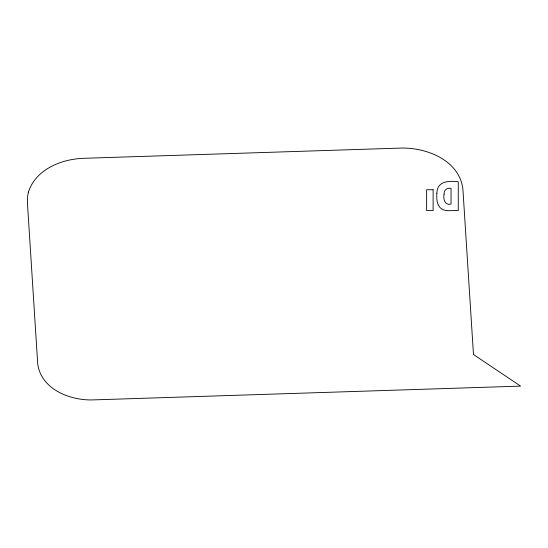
<?xml version="1.0" encoding="UTF-8"?>
<svg xmlns="http://www.w3.org/2000/svg" width="548" height="548" viewBox="0 0 548 548"><rect width="100%" height="100%" fill="white"/><g stroke="black" fill="none" stroke-linecap="round" stroke-linejoin="round"><path stroke-width="0.82" d="M444.072 194.17C443.072 198.951 444.784 205.747 451.038 204.055L451.038 188.327C447.257 187.437 443.668 190.177 444.072 194.17M436.872 193.232C436.564 198.116 436.626 203.589 439.955 207.521C444.634 212.501 452.36 209.939 458.265 210.596L458.265 181.806C448.709 180.607 437.064 181.004 436.872 193.232M28.4 192.088L27.4 197.616L27.441 203.192L37.696 363.557C40.819 389.45 70.651 400.876 93.722 399.882L520.6 386.114L473.472 354.488L462.902 189.149C459.375 159.9 425.68 146.994 399.608 148.118L83.652 158.31C61.486 159.05 35.716 169.284 28.4 192.088M433.125 189.738L426.625 189.738L426.625 210.596L433.125 210.596L433.125 189.738"/></g></svg>
